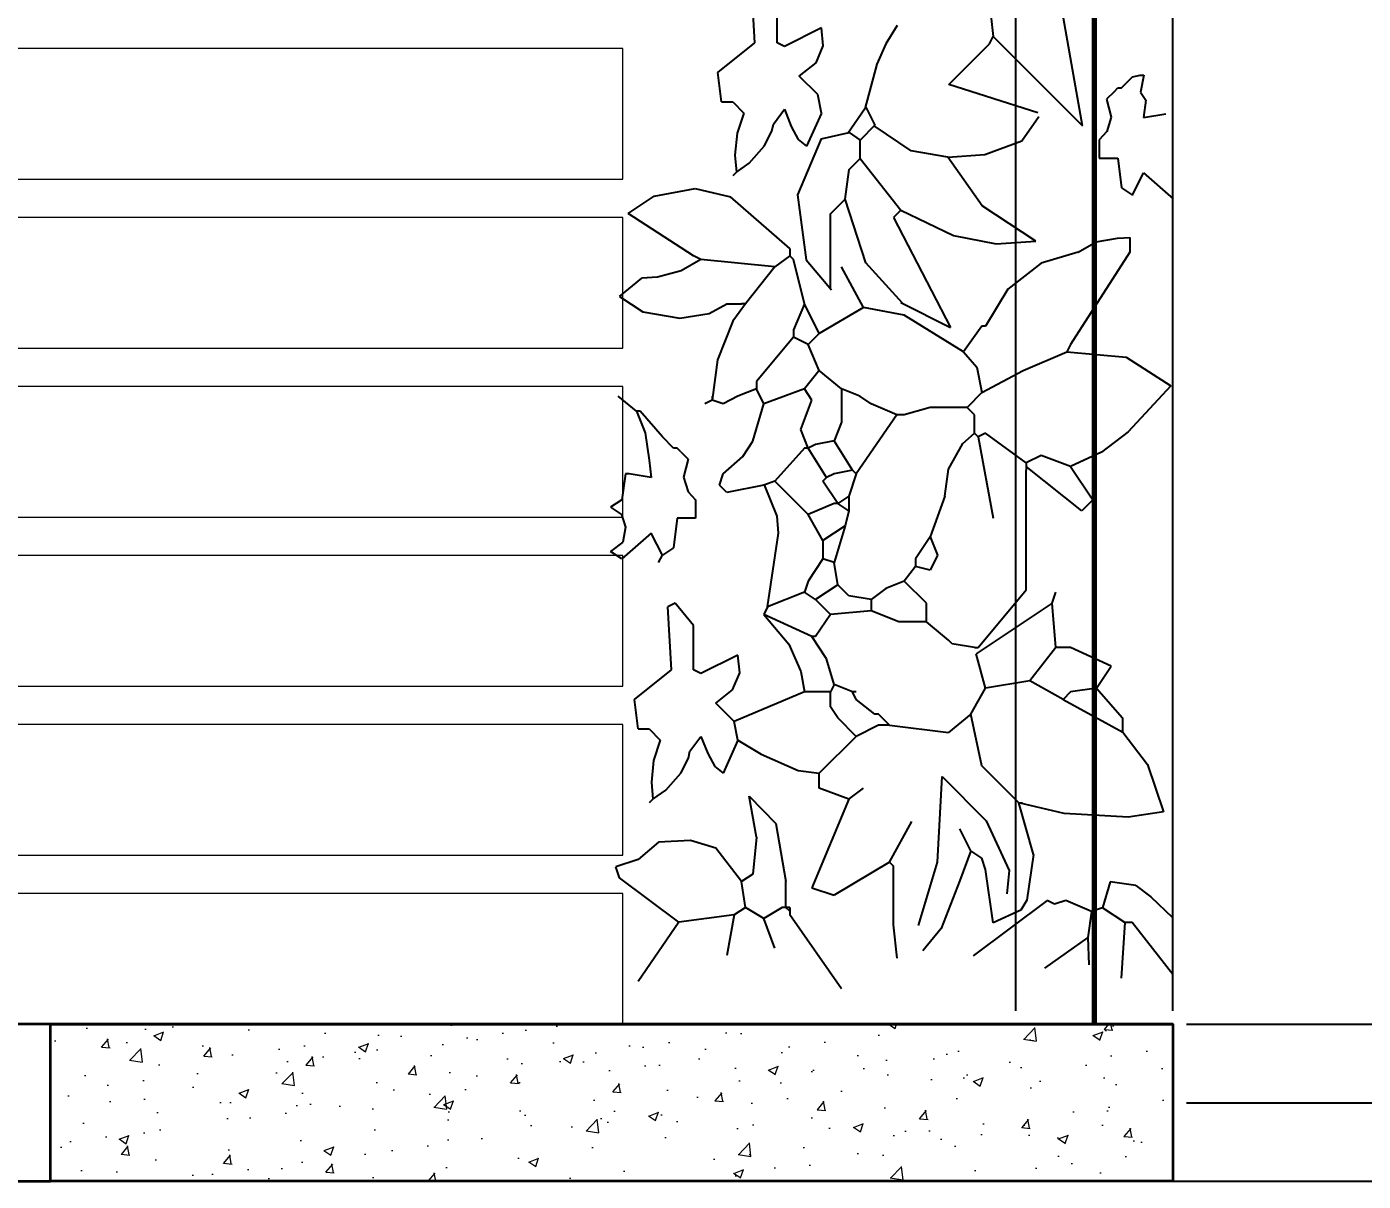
# Model space of a CAD drawing. Header units: inches. Extents: x 2013 to 15569, y -2551 to 2524.
# Drawn here: x 8851.7 to 8970.9, y 644.3 to 747.3 of the extents above; entities that cross this region are included whole.
import ezdxf

# ---------------------------------------------------------------- set-up
doc = ezdxf.new("R2010")
doc.units = ezdxf.units.IN
doc.header["$MEASUREMENT"] = 0
doc.layers.get('0').update_dxf_attribs({"color": 80, "lineweight": 13})
for name, color, linetype, lineweight in [('A-DOOR-FULL', 90, 'Continuous', 25), ('A-FLOR-FTPT', 6, 'Continuous', 70), ('A-FLOR-PATT', 8, 'Continuous', 18), ('A-FURN', 8, 'Continuous', 18), ('A-WALL-FULL', 7, 'Continuous', 35)]:
    doc.layers.add(name, color=color, linetype=linetype, lineweight=lineweight)
doc.layers.add('VERDE_siepe', color=96, linetype='Continuous')
doc.styles.add('ARIAL', font='Arial.ttf')
doc.dimstyles.new('TICK_36', dxfattribs={"dimtxt": 3.6, "dimasz": 3.6, "dimexe": 1.8, "dimexo": 1.2, "dimgap": 1.8, "dimtad": 0, "dimdec": 0, "dimzin": 0, "dimdsep": 46, "dimtxsty": 'ARIAL', "dimblk": 'OBLIQUE', "dimcen": 1.8, "dimdle": 1.8, "dimclrd": 256, "dimclrt": 256, "dimadec": 0, "dimazin": 0, "dimtfac": 1, "dimtdec": 0, "dimtmove": 1, "dimatfit": 3, "dimldrblk": 'OPEN90', "dimfxl": 1, "dimtfill": 1, "dimtolj": 1, "dimtzin": 0, "dimarcsym": 0})

# ---------------------------------------------------------------- blocks, each defined once
blk = doc.blocks.new('_Oblique')
at = {"color": 0, "linetype": 'ByBlock', "lineweight": -2}
blk.add_line((-0.5, -0.5), (0.5, 0.5), dxfattribs=at)
blk = doc.blocks.new('*D99')
at = {"layer": 'A-DOOR-FULL', "color": 0, "lineweight": -2, "transparency": 16777216}
for p, q in [((8653.55, 659.51), (8653.55, 1070.63)), ((8939.91, 659.51), (8939.91, 1070.63))]:
    blk.add_line(p, q, dxfattribs=at)
at = {"layer": 'A-DOOR-FULL', "lineweight": -2, "transparency": 16777216}
for p, q in [((8651.75, 1068.83), (8790.92, 1068.83)), ((8941.71, 1068.83), (8802.53, 1068.83))]:
    blk.add_line(p, q, dxfattribs=at)
at = {"layer": 'Defpoints', "color": 0, "transparency": 16777216}
for p in [(8939.91, 1068.83), (8653.55, 658.31), (8939.91, 658.31)]:
    blk.add_point(p, dxfattribs=at)
at = {"layer": 'A-DOOR-FULL', "lineweight": -2, "transparency": 16777216, "xscale": 3.6, "yscale": 3.6, "zscale": 3.6, "rotation": 180}
blk.add_blockref('_Oblique', (8653.55, 1068.83), dxfattribs=at)
at = {"layer": 'A-DOOR-FULL', "lineweight": -2, "transparency": 16777216, "xscale": 3.6, "yscale": 3.6, "zscale": 3.6}
blk.add_blockref('_Oblique', (8939.91, 1068.83), dxfattribs=at)
at = {"layer": 'A-DOOR-FULL', "transparency": 16777216, "insert": (8796.73, 1068.83), "char_height": 3.6, "attachment_point": 5, "style": 'ARIAL', "bg_fill": 3, "box_fill_scale": 1.25, "bg_fill_color": 256, "bg_fill_true_color": 13158600, "bg_fill_transparency": 0}
blk.add_mtext('\\A1;286', dxfattribs=at)
blk = doc.blocks.new('_Open90')
at = {"color": 0, "linetype": 'ByBlock', "lineweight": -2}
for p, q in [((-0.5, 0.5), (0, 0)), ((0, 0), (-1, 0)), ((0, 0), (-0.5, -0.5))]:
    blk.add_line(p, q, dxfattribs=at)
blk = doc.blocks.new('*D100')
at = {"layer": 'A-DOOR-FULL', "color": 0, "lineweight": -2, "transparency": 16777216}
for p, q in [((8939.91, 659.51), (8939.91, 1070.69)), ((8953.93, 659.51), (8953.93, 1070.69))]:
    blk.add_line(p, q, dxfattribs=at)
at = {"layer": 'A-DOOR-FULL', "lineweight": -2, "transparency": 16777216}
for p, q in [((8938.11, 1068.89), (8942.72, 1068.89)), ((8955.73, 1068.89), (8951.12, 1068.89))]:
    blk.add_line(p, q, dxfattribs=at)
at = {"layer": 'Defpoints', "color": 0, "transparency": 16777216}
for p in [(8953.93, 1068.89), (8939.91, 658.31), (8953.93, 658.31)]:
    blk.add_point(p, dxfattribs=at)
at = {"layer": 'A-DOOR-FULL', "lineweight": -2, "transparency": 16777216, "xscale": 3.6, "yscale": 3.6, "zscale": 3.6, "rotation": 180}
blk.add_blockref('_Oblique', (8939.91, 1068.89), dxfattribs=at)
at = {"layer": 'A-DOOR-FULL', "lineweight": -2, "transparency": 16777216, "xscale": 3.6, "yscale": 3.6, "zscale": 3.6}
blk.add_blockref('_Oblique', (8953.93, 1068.89), dxfattribs=at)
at = {"layer": 'A-DOOR-FULL', "transparency": 16777216, "insert": (8946.92, 1068.89), "char_height": 3.6, "attachment_point": 5, "style": 'ARIAL', "bg_fill": 3, "box_fill_scale": 1.25, "bg_fill_color": 256, "bg_fill_true_color": 13158600, "bg_fill_transparency": 0}
blk.add_mtext('\\A1;14', dxfattribs=at)
blk = doc.blocks.new('*D101')
at = {"layer": 'A-DOOR-FULL', "color": 0, "lineweight": -2, "transparency": 16777216}
for p, q in [((8832.87, 659.51), (8832.87, 1123.85)), ((8939.91, 659.51), (8939.91, 1123.85))]:
    blk.add_line(p, q, dxfattribs=at)
at = {"layer": 'A-DOOR-FULL', "lineweight": -2, "transparency": 16777216}
for p, q in [((8831.07, 1122.05), (8880.78, 1122.05)), ((8941.71, 1122.05), (8892, 1122.05))]:
    blk.add_line(p, q, dxfattribs=at)
at = {"layer": 'Defpoints', "color": 0, "transparency": 16777216}
for p in [(8939.91, 1122.05), (8832.87, 658.31), (8939.91, 658.31)]:
    blk.add_point(p, dxfattribs=at)
at = {"layer": 'A-DOOR-FULL', "lineweight": -2, "transparency": 16777216, "xscale": 3.6, "yscale": 3.6, "zscale": 3.6, "rotation": 180}
blk.add_blockref('_Oblique', (8832.87, 1122.05), dxfattribs=at)
at = {"layer": 'A-DOOR-FULL', "lineweight": -2, "transparency": 16777216, "xscale": 3.6, "yscale": 3.6, "zscale": 3.6}
blk.add_blockref('_Oblique', (8939.91, 1122.05), dxfattribs=at)
at = {"layer": 'A-DOOR-FULL', "transparency": 16777216, "insert": (8886.39, 1122.05), "char_height": 3.6, "attachment_point": 5, "style": 'ARIAL', "bg_fill": 3, "box_fill_scale": 1.25, "bg_fill_color": 256, "bg_fill_true_color": 13158600, "bg_fill_transparency": 0}
blk.add_mtext('\\A1;107', dxfattribs=at)
blk = doc.blocks.new('*D102')
at = {"layer": 'A-DOOR-FULL', "color": 0, "lineweight": -2, "transparency": 16777216}
for p, q in [((8639.53, 659.51), (8639.53, 1159.54)), ((8953.93, 659.51), (8953.93, 1159.54))]:
    blk.add_line(p, q, dxfattribs=at)
at = {"layer": 'A-DOOR-FULL', "lineweight": -2, "transparency": 16777216}
for p, q in [((8637.73, 1157.74), (8790.96, 1157.74)), ((8955.73, 1157.74), (8802.5, 1157.74))]:
    blk.add_line(p, q, dxfattribs=at)
at = {"layer": 'Defpoints', "color": 0, "transparency": 16777216}
for p in [(8953.93, 1157.74), (8639.53, 658.31), (8953.93, 658.31)]:
    blk.add_point(p, dxfattribs=at)
at = {"layer": 'A-DOOR-FULL', "lineweight": -2, "transparency": 16777216, "xscale": 3.6, "yscale": 3.6, "zscale": 3.6, "rotation": 180}
blk.add_blockref('_Oblique', (8639.53, 1157.74), dxfattribs=at)
at = {"layer": 'A-DOOR-FULL', "lineweight": -2, "transparency": 16777216, "xscale": 3.6, "yscale": 3.6, "zscale": 3.6}
blk.add_blockref('_Oblique', (8953.93, 1157.74), dxfattribs=at)
at = {"layer": 'A-DOOR-FULL', "transparency": 16777216, "insert": (8796.73, 1157.74), "char_height": 3.6, "attachment_point": 5, "style": 'ARIAL', "bg_fill": 3, "box_fill_scale": 1.25, "bg_fill_color": 256, "bg_fill_true_color": 13158600, "bg_fill_transparency": 0}
blk.add_mtext('\\A1;314', dxfattribs=at)
blk = doc.blocks.new('*D139')
at = {"layer": 'A-DOOR-FULL', "lineweight": -2, "transparency": 16777216}
for p, q in [((9020.79, 646.09), (9020.79, 499.24)), ((9020.79, 341.54), (9020.79, 488.39))]:
    blk.add_line(p, q, dxfattribs=at)
at = {"layer": 'A-DOOR-FULL', "color": 0, "lineweight": -2, "transparency": 16777216}
for p, q in [((8654.75, 644.29), (9022.59, 644.29)), ((8654.75, 343.34), (9022.59, 343.34))]:
    blk.add_line(p, q, dxfattribs=at)
at = {"layer": 'Defpoints', "color": 0, "transparency": 16777216}
for p in [(8653.55, 644.29), (9020.79, 644.29), (8653.55, 343.34)]:
    blk.add_point(p, dxfattribs=at)
at = {"layer": 'A-DOOR-FULL', "lineweight": -2, "transparency": 16777216, "xscale": 3.6, "yscale": 3.6, "zscale": 3.6}
for p, rotation in [((9020.79, 644.29), 90), ((9020.79, 343.34), 270)]:
    blk.add_blockref('_Oblique', p, dxfattribs=dict(at, rotation=rotation))
at = {"layer": 'A-DOOR-FULL', "transparency": 16777216, "insert": (9020.79, 493.82), "char_height": 3.6, "attachment_point": 5, "rotation": 90, "style": 'ARIAL', "bg_fill": 3, "box_fill_scale": 1.25, "bg_fill_color": 256, "bg_fill_true_color": 13158600, "bg_fill_transparency": 0}
blk.add_mtext('\\A1;301', dxfattribs=at)
blk = doc.blocks.new('*D141')
at = {"layer": 'A-DOOR-FULL', "lineweight": -2, "transparency": 16777216}
for p, q in [((9020.79, 660.11), (9020.79, 655.5)), ((9020.79, 642.49), (9020.79, 647.1))]:
    blk.add_line(p, q, dxfattribs=at)
at = {"layer": 'A-DOOR-FULL', "color": 0, "lineweight": -2, "transparency": 16777216}
for p, q in [((8955.13, 658.31), (9022.59, 658.31)), ((8955.13, 644.29), (9022.59, 644.29))]:
    blk.add_line(p, q, dxfattribs=at)
at = {"layer": 'Defpoints', "color": 0, "transparency": 16777216}
for p in [(8953.93, 658.31), (8953.93, 644.29), (9020.79, 644.29)]:
    blk.add_point(p, dxfattribs=at)
at = {"layer": 'A-DOOR-FULL', "lineweight": -2, "transparency": 16777216, "xscale": 3.6, "yscale": 3.6, "zscale": 3.6}
for p, rotation in [((9020.79, 658.31), 90), ((9020.79, 644.29), 270)]:
    blk.add_blockref('_Oblique', p, dxfattribs=dict(at, rotation=rotation))
at = {"layer": 'A-DOOR-FULL', "transparency": 16777216, "insert": (9020.79, 651.3), "char_height": 3.6, "attachment_point": 5, "rotation": 90, "style": 'ARIAL', "bg_fill": 3, "box_fill_scale": 1.25, "bg_fill_color": 256, "bg_fill_true_color": 13158600, "bg_fill_transparency": 0}
blk.add_mtext('\\A1;14', dxfattribs=at)
blk = doc.blocks.new('*D142')
at = {"layer": 'A-DOOR-FULL', "lineweight": -2, "transparency": 16777216}
for p, q in [((9088.9, 954.6), (9088.9, 807.48)), ((9088.9, 649.5), (9088.9, 796.62))]:
    blk.add_line(p, q, dxfattribs=at)
at = {"layer": 'A-DOOR-FULL', "color": 0, "lineweight": -2, "transparency": 16777216}
for p, q in [((8958.23, 952.8), (9090.7, 952.8)), ((8955.13, 651.3), (9090.7, 651.3))]:
    blk.add_line(p, q, dxfattribs=at)
at = {"layer": 'Defpoints', "color": 0, "transparency": 16777216}
for p in [(8957.03, 952.8), (8953.93, 651.3), (9088.9, 651.3)]:
    blk.add_point(p, dxfattribs=at)
at = {"layer": 'A-DOOR-FULL', "lineweight": -2, "transparency": 16777216, "xscale": 3.6, "yscale": 3.6, "zscale": 3.6}
for p, rotation in [((9088.9, 952.8), 90), ((9088.9, 651.3), 270)]:
    blk.add_blockref('_Oblique', p, dxfattribs=dict(at, rotation=rotation))
at = {"layer": 'A-DOOR-FULL', "transparency": 16777216, "insert": (9088.9, 802.05), "char_height": 3.6, "attachment_point": 5, "rotation": 90, "style": 'ARIAL', "bg_fill": 3, "box_fill_scale": 1.25, "bg_fill_color": 256, "bg_fill_true_color": 13158600, "bg_fill_transparency": 0}
blk.add_mtext('\\A1;301', dxfattribs=at)
blk = doc.blocks.new('*D143')
at = {"layer": 'A-DOOR-FULL', "lineweight": -2, "transparency": 16777216}
for p, q in [((9020.85, 954.61), (9020.85, 811.38)), ((9020.85, 656.51), (9020.85, 799.74))]:
    blk.add_line(p, q, dxfattribs=at)
at = {"layer": 'A-DOOR-FULL', "color": 0, "lineweight": -2, "transparency": 16777216}
for p, q in [((8955.13, 952.81), (9022.65, 952.81)), ((8955.13, 658.31), (9022.65, 658.31))]:
    blk.add_line(p, q, dxfattribs=at)
at = {"layer": 'Defpoints', "color": 0, "transparency": 16777216}
for p in [(8953.93, 952.81), (9020.85, 952.81), (8953.93, 658.31)]:
    blk.add_point(p, dxfattribs=at)
at = {"layer": 'A-DOOR-FULL', "lineweight": -2, "transparency": 16777216, "xscale": 3.6, "yscale": 3.6, "zscale": 3.6}
for p, rotation in [((9020.85, 952.81), 90), ((9020.85, 658.31), 270)]:
    blk.add_blockref('_Oblique', p, dxfattribs=dict(at, rotation=rotation))
at = {"layer": 'A-DOOR-FULL', "transparency": 16777216, "insert": (9020.85, 805.56), "char_height": 3.6, "attachment_point": 5, "rotation": 90, "style": 'ARIAL', "bg_fill": 3, "box_fill_scale": 1.25, "bg_fill_color": 256, "bg_fill_true_color": 13158600, "bg_fill_transparency": 0}
blk.add_mtext('\\A1;295', dxfattribs=at)
blk = doc.blocks.new('*D144')
at = {"layer": 'A-DOOR-FULL', "lineweight": -2, "transparency": 16777216}
for p, q in [((9088.9, 653.1), (9088.9, 357.7)), ((9088.9, 50.74), (9088.9, 346.14))]:
    blk.add_line(p, q, dxfattribs=at)
at = {"layer": 'A-DOOR-FULL', "color": 0, "lineweight": -2, "transparency": 16777216}
for p, q in [((8955.13, 651.3), (9090.7, 651.3)), ((8955.13, 52.54), (9090.7, 52.54))]:
    blk.add_line(p, q, dxfattribs=at)
at = {"layer": 'Defpoints', "color": 0, "transparency": 16777216}
for p in [(8953.93, 651.3), (8953.93, 52.54), (9088.9, 52.54)]:
    blk.add_point(p, dxfattribs=at)
at = {"layer": 'A-DOOR-FULL', "lineweight": -2, "transparency": 16777216, "xscale": 3.6, "yscale": 3.6, "zscale": 3.6}
for p, rotation in [((9088.9, 651.3), 90), ((9088.9, 52.54), 270)]:
    blk.add_blockref('_Oblique', p, dxfattribs=dict(at, rotation=rotation))
at = {"layer": 'A-DOOR-FULL', "transparency": 16777216, "insert": (9088.9, 351.92), "char_height": 3.6, "attachment_point": 5, "rotation": 90, "style": 'ARIAL', "bg_fill": 3, "box_fill_scale": 1.25, "bg_fill_color": 256, "bg_fill_true_color": 13158600, "bg_fill_transparency": 0}
blk.add_mtext('\\A1;599', dxfattribs=at)

msp = doc.modelspace()

# ---------------------------------------------------------------- hatches: boundary and pattern name
at = {"layer": 'A-FLOR-PATT'}
h = msp.add_hatch(dxfattribs=at)
h.set_pattern_fill('AR-CONC', color=256, scale=0.050063, style=0)
h.set_pattern_definition([(50, (12204.4995, 9369.428), (9.120779, -0.7979644), [0.953707, -10.4907795]), (355, (12204.499, 9369.428), (-1.764375, 9.56494), [0.762966, -8.392624]), (100.451, (12205.2595, 9369.362), (7.356437, 8.766932), [0.810526, -8.915786]), (46.1842, (12204.5, 9371.971), (13.571131, -2.10478), [1.43056, -15.73617]), (96.6356, (12205.63, 9371.796), (11.885256, 12.386957), [1.21579, -13.373679]), (351.184, (12204.5, 9371.971), (11.885275, 12.386936), [1.144449, -12.588935]), (21, (12205.771, 9371.336), (7.590352, -5.1197566), [0.953707, -10.4907795]), (326, (12205.771, 9371.336), (3.094018, 9.221071), [0.762966, -8.392624]), (71.4514, (12206.404, 9370.909), (10.684349, 4.1013344), [0.810526, -8.915786]), (37.5, (12204.4995, 9369.4283), (0.1546259, 4.2331103), [0, -8.2908948, 0, -8.5197845, 0, -8.4244138]), (7.5, (12204.4995, 9369.4283), (3.3452176, 5.0153773), [0, -4.8575488, 0, -8.1001534, 0, -3.2108143]), (327.5, (12201.6638, 9369.4283), (6.7881223, -0.2868002), [0, -3.179024, 0, -9.918555, 0, -13.1611597]), (317.5, (12200.392, 9369.428), (7.4158462, 1.272936), [0, -4.1327313, 0, -6.586938, 0, -9.346331])])
h.paths.add_polyline_path([(8853.8, 658.311), (8853.8, 644.293), (8953.927, 644.293), (8953.927, 658.311)])

# ---------------------------------------------------------------- linework, layer by layer
at = {"layer": 'A-FLOR-FTPT'}
msp.add_line((8946.918, 953.685), (8946.918, 658.311), dxfattribs=at)
at = {"layer": 'A-FURN'}
for p, q in [((8904.865, 745.35), (8639.96, 745.35)), ((8904.865, 733.7), (8904.865, 745.35)), ((8639.96, 733.7), (8904.865, 733.7)), ((8904.865, 730.273), (8639.96, 730.273)), ((8904.865, 718.622), (8904.865, 730.273)), ((8639.96, 718.622), (8904.865, 718.622)), ((8904.865, 715.195), (8639.96, 715.195)), ((8904.865, 703.545), (8904.865, 715.195)), ((8639.96, 703.545), (8904.865, 703.545)), ((8904.865, 700.117), (8639.96, 700.117)), ((8904.865, 688.467), (8904.865, 700.117)), ((8639.96, 688.467), (8904.865, 688.467)), ((8904.865, 685.039), (8639.96, 685.039)), ((8904.865, 673.389), (8904.865, 685.039)), ((8639.96, 673.389), (8904.865, 673.389)), ((8904.865, 669.962), (8639.96, 669.962)), ((8904.865, 658.311), (8904.865, 669.962)), ((8904.865, 658.311), (8639.96, 658.311)), ((8904.865, 658.311), (8939.909, 658.311))]:
    msp.add_line(p, q, dxfattribs=at)
at = {"layer": 'A-WALL-FULL'}
for p, q in [((8953.927, 658.311), (8639.529, 658.311)), ((8832.875, 644.293), (8853.8, 644.293))]:
    msp.add_line(p, q, dxfattribs=at)
msp.add_lwpolyline([(8853.8, 658.311), (8953.927, 658.311), (8953.927, 644.293), (8853.8, 644.293)], close=True, dxfattribs=at)
at = {"layer": 'VERDE_siepe'}
for p, q in [((8916.64, 745.864), (8916.311, 751.468)), ((8918.619, 745.864), (8918.619, 749.82)), ((8937.567, 749.386), (8937.897, 746.418)), ((8945.857, 738.458), (8944.161, 748.066)), ((8922.575, 747.182), (8919.279, 745.533)), ((8922.734, 745.602), (8922.575, 747.182)), ((8929.323, 747.407), (8928.334, 745.758)), ((8937.567, 745.758), (8937.897, 746.418)), ((8937.897, 746.418), (8945.857, 738.458)), ((8913.343, 743.226), (8916.64, 745.864)), ((8919.279, 745.533), (8918.619, 745.864)), ((8922.099, 744.088), (8922.734, 745.602)), ((8928.334, 745.758), (8927.526, 743.96)), ((8933.94, 742.131), (8937.567, 745.758)), ((8920.597, 742.896), (8922.099, 744.088)), ((8927.526, 743.96), (8926.448, 739.963)), ((8913.673, 740.587), (8913.343, 743.226)), ((8922.246, 741.247), (8920.597, 742.896)), ((8949.335, 741.83), (8950.324, 742.819)), ((8950.324, 742.819), (8951.003, 742.96)), ((8951.003, 742.96), (8951.334, 742.96)), ((8951.334, 742.96), (8951.045, 741.47)), ((8941.89, 739.602), (8933.94, 742.131)), ((8948.676, 741.5), (8949.006, 741.83)), ((8949.006, 741.83), (8949.335, 741.83)), ((8913.673, 740.587), (8914.662, 740.587)), ((8914.662, 740.587), (8915.651, 739.598)), ((8922.575, 739.598), (8922.246, 741.247)), ((8948.676, 741.5), (8948.017, 740.841)), ((8948.017, 740.841), (8948.435, 739.234)), ((8951.045, 741.47), (8951.503, 740.754)), ((8951.503, 740.754), (8951.314, 739.192)), ((8915.651, 739.598), (8915.056, 737.789)), ((8918.289, 738.609), (8919.279, 739.929)), ((8919.279, 739.929), (8919.878, 738.395)), ((8922.575, 739.598), (8921.257, 736.631)), ((8926.448, 739.963), (8924.925, 737.782)), ((8926.507, 740.181), (8927.345, 738.505)), ((8940.445, 737.117), (8941.963, 739.291)), ((8948.435, 739.234), (8948.022, 737.938)), ((8951.314, 739.192), (8953.292, 739.521)), ((8917.467, 736.638), (8918.165, 737.971)), ((8918.165, 737.971), (8918.289, 738.609)), ((8919.878, 738.395), (8920.513, 737.244)), ((8927.345, 738.505), (8926.027, 737.185)), ((8930.572, 736.208), (8927.273, 738.449)), ((8915.056, 737.789), (8914.866, 735.851)), ((8922.547, 737.291), (8920.449, 732.284)), ((8920.513, 737.244), (8921.257, 736.631)), ((8922.547, 737.291), (8925.037, 737.845)), ((8925.037, 737.845), (8926.027, 737.185)), ((8926.027, 735.537), (8926.027, 737.185)), ((8937.154, 735.908), (8940.445, 737.117)), ((8948.022, 737.938), (8947.357, 737.214)), ((8947.357, 737.214), (8947.357, 735.565)), ((8914.866, 735.851), (8914.991, 734.323)), ((8916.135, 735.124), (8917.467, 736.638)), ((8933.864, 735.667), (8930.572, 736.208)), ((8933.864, 735.667), (8937.154, 735.908)), ((8936.901, 731.318), (8933.864, 735.667)), ((8914.991, 734.323), (8916.135, 735.124)), ((8924.708, 731.91), (8925.037, 734.548)), ((8925.037, 734.548), (8926.027, 735.537)), ((8926.027, 735.537), (8929.654, 730.921)), ((8947.357, 735.565), (8949.006, 735.565)), ((8949.006, 735.565), (8949.335, 732.927)), ((8914.991, 734.323), (8914.662, 733.993)), ((8950.324, 732.268), (8951.314, 734.246)), ((8951.314, 734.246), (8953.952, 731.938)), ((8905.353, 730.618), (8907.656, 732.175)), ((8907.656, 732.175), (8911.315, 732.851)), ((8911.315, 732.851), (8914.471, 732.126)), ((8919.747, 727.511), (8914.471, 732.126)), ((8920.449, 732.284), (8921.208, 726.486)), ((8949.335, 732.927), (8950.324, 732.268)), ((8923.388, 730.591), (8924.708, 731.91)), ((8926.524, 726.244), (8924.708, 731.91)), ((8929.654, 730.921), (8928.994, 730.261)), ((8929.654, 730.921), (8934.37, 728.66)), ((8941.71, 728.177), (8936.901, 731.318)), ((8911.174, 726.851), (8905.353, 730.618)), ((8923.388, 723.933), (8923.388, 730.591)), ((8928.994, 730.261), (8934.092, 720.457)), ((8934.37, 728.66), (8938.167, 727.935)), ((8948.98, 728.422), (8950.081, 728.499)), ((8950.081, 728.499), (8950.081, 727.18)), ((8919.747, 727.511), (8919.747, 726.851)), ((8938.167, 727.935), (8941.71, 728.177)), ((8945.466, 727.181), (8947.077, 728.119)), ((8947.077, 728.119), (8948.98, 728.422)), ((8911.834, 726.522), (8910.076, 725.528)), ((8911.834, 726.522), (8911.174, 726.851)), ((8918.428, 725.862), (8911.834, 726.522)), ((8919.747, 726.851), (8918.428, 725.862)), ((8920.076, 726.522), (8919.747, 726.851)), ((8921.066, 722.565), (8920.076, 726.522)), ((8921.208, 726.486), (8923.486, 723.828)), ((8929.814, 722.62), (8926.524, 726.244)), ((8942.168, 726.191), (8939.2, 723.884)), ((8945.466, 727.181), (8942.168, 726.191)), ((8950.081, 727.18), (8944.806, 718.938)), ((8904.579, 723.224), (8906.557, 724.873)), ((8907.951, 724.965), (8906.557, 724.873)), ((8910.076, 725.528), (8907.951, 724.965)), ((8918.428, 725.862), (8915.79, 722.565)), ((8926.341, 722.235), (8924.363, 725.862)), ((8939.2, 723.884), (8937.222, 720.587)), ((8904.579, 723.224), (8906.653, 721.867)), ((8912.554, 721.698), (8914.141, 722.565)), ((8914.141, 722.565), (8915.46, 722.565)), ((8915.79, 722.565), (8914.678, 721.022)), ((8915.79, 722.565), (8915.46, 722.565)), ((8921.066, 722.565), (8920.076, 720.256)), ((8922.384, 719.927), (8921.066, 722.565)), ((8929.654, 722.678), (8934.092, 720.457)), ((8906.653, 721.867), (8909.958, 721.304)), ((8909.958, 721.304), (8912.554, 721.698)), ((8926.341, 722.235), (8922.384, 719.927)), ((8929.968, 721.576), (8926.341, 722.235)), ((8935.244, 718.278), (8929.968, 721.576)), ((8914.678, 721.022), (8913.321, 717.586)), ((8920.076, 720.256), (8920.076, 719.597)), ((8936.893, 720.587), (8935.244, 718.278)), ((8937.222, 720.587), (8936.893, 720.587)), ((8920.076, 719.597), (8916.78, 715.641)), ((8921.395, 718.938), (8920.076, 719.597)), ((8922.384, 719.927), (8921.395, 718.938)), ((8922.384, 716.63), (8921.395, 718.938)), ((8944.806, 718.938), (8944.477, 718.278)), ((8935.244, 718.278), (8936.449, 716.914)), ((8940.573, 716.612), (8944.477, 718.278)), ((8944.477, 718.278), (8949.773, 717.823)), ((8949.773, 717.823), (8953.739, 715.249)), ((8913.321, 717.586), (8912.823, 713.992)), ((8922.384, 716.63), (8921.066, 714.981)), ((8924.363, 714.981), (8922.384, 716.63)), ((8936.449, 716.914), (8936.893, 714.652)), ((8936.893, 714.652), (8940.573, 716.612)), ((8916.78, 715.641), (8916.78, 714.981)), ((8906.081, 713.003), (8904.433, 714.321)), ((8912.823, 714.321), (8912.823, 713.992)), ((8915.131, 714.321), (8913.812, 713.662)), ((8916.78, 714.981), (8915.131, 714.321)), ((8917.438, 713.662), (8916.78, 714.981)), ((8921.066, 714.981), (8917.438, 713.662)), ((8921.725, 713.992), (8921.066, 714.981)), ((8924.363, 714.981), (8924.363, 712.013)), ((8926.012, 714.321), (8924.363, 714.981)), ((8927.001, 713.662), (8926.012, 714.321)), ((8936.893, 714.652), (8935.574, 713.332)), ((8953.739, 715.249), (8949.932, 711.161)), ((8906.411, 713.003), (8906.081, 713.003)), ((8906.081, 713.003), (8906.857, 711.052)), ((8908.389, 710.695), (8906.411, 713.003)), ((8912.823, 713.992), (8912.163, 713.662)), ((8913.812, 713.662), (8912.823, 713.992)), ((8916.449, 710.32), (8917.438, 713.662)), ((8920.736, 711.354), (8921.725, 713.992)), ((8929.309, 712.673), (8927.001, 713.662)), ((8932.276, 713.332), (8929.968, 712.673)), ((8935.574, 713.332), (8932.276, 713.332)), ((8936.233, 712.673), (8935.574, 713.332)), ((8924.363, 712.013), (8923.704, 710.364)), ((8929.309, 712.673), (8925.682, 707.397)), ((8929.968, 712.673), (8929.309, 712.673)), ((8936.233, 711.024), (8936.233, 712.673)), ((8906.857, 711.052), (8907.211, 708.63)), ((8909.379, 709.706), (8908.389, 710.695)), ((8921.395, 709.706), (8920.736, 711.354)), ((8935.18, 710.101), (8936.233, 711.024)), ((8936.563, 710.695), (8936.233, 711.024)), ((8937.222, 711.024), (8936.563, 710.695)), ((8936.563, 710.695), (8937.882, 703.44)), ((8940.849, 708.386), (8937.222, 711.024)), ((8949.932, 711.161), (8947.553, 709.344)), ((8909.708, 709.706), (8909.379, 709.706)), ((8910.037, 709.375), (8909.708, 709.706)), ((8910.037, 709.375), (8910.697, 708.716)), ((8915.563, 708.968), (8916.449, 710.32)), ((8921.066, 709.706), (8918.428, 706.738)), ((8921.395, 709.706), (8921.066, 709.706)), ((8922.055, 710.035), (8921.395, 709.706)), ((8923.044, 707.067), (8921.395, 709.706)), ((8923.704, 710.364), (8922.055, 710.035)), ((8925.352, 707.727), (8923.704, 710.364)), ((8933.911, 707.83), (8935.18, 710.101)), ((8907.211, 708.63), (8907.4, 707.067)), ((8910.697, 708.716), (8910.279, 707.109)), ((8913.812, 707.397), (8915.563, 708.968)), ((8942.168, 709.046), (8940.849, 708.386)), ((8940.849, 708.386), (8940.849, 708.057)), ((8944.806, 708.057), (8942.168, 709.046)), ((8947.553, 709.344), (8944.806, 708.057)), ((8905.092, 707.397), (8904.762, 705.089)), ((8905.422, 707.397), (8905.092, 707.397)), ((8907.4, 707.067), (8905.422, 707.397)), ((8910.279, 707.109), (8910.692, 705.814)), ((8913.482, 706.408), (8913.812, 707.397)), ((8922.715, 706.738), (8923.044, 707.067)), ((8923.704, 707.397), (8923.044, 707.067)), ((8925.352, 707.727), (8923.704, 707.397)), ((8925.682, 707.397), (8925.022, 705.418)), ((8925.682, 707.397), (8925.352, 707.727)), ((8933.596, 705.418), (8933.911, 707.83)), ((8940.849, 708.057), (8940.849, 707.727)), ((8945.795, 704.1), (8940.849, 708.057)), ((8940.849, 697.044), (8940.849, 707.727)), ((8944.806, 708.057), (8946.784, 705.089)), ((8910.692, 705.814), (8911.357, 705.089)), ((8914.141, 705.749), (8913.482, 706.408)), ((8917.438, 706.408), (8914.141, 705.749)), ((8918.428, 706.738), (8917.438, 706.408)), ((8918.632, 703.617), (8917.511, 706.433)), ((8921.395, 703.771), (8918.428, 706.738)), ((8924.033, 704.76), (8922.715, 706.738)), ((8904.762, 705.089), (8903.773, 704.429)), ((8911.357, 705.089), (8911.357, 703.44)), ((8923.704, 704.76), (8921.395, 703.771)), ((8924.033, 704.76), (8923.704, 704.76)), ((8925.022, 705.418), (8924.033, 704.76)), ((8925.022, 704.1), (8924.033, 704.76)), ((8925.022, 705.418), (8925.022, 704.1)), ((8933.596, 705.418), (8932.276, 701.792)), ((8946.784, 705.089), (8945.795, 704.1)), ((8903.773, 704.429), (8904.732, 703.786)), ((8904.732, 703.786), (8905.086, 702.659)), ((8909.708, 703.44), (8909.379, 700.803)), ((8911.357, 703.44), (8909.708, 703.44)), ((8918.758, 702.122), (8918.632, 703.617)), ((8922.715, 701.462), (8921.395, 703.771)), ((8925.022, 704.1), (8924.693, 702.781)), ((8905.086, 702.659), (8904.85, 701.307)), ((8924.693, 702.781), (8922.715, 701.462)), ((8924.693, 702.781), (8923.704, 699.483)), ((8904.85, 701.307), (8903.773, 700.473)), ((8907.4, 702.122), (8904.762, 699.814)), ((8908.389, 700.143), (8907.4, 702.122)), ((8917.769, 695.527), (8918.758, 702.122)), ((8922.715, 701.462), (8922.715, 699.814)), ((8932.276, 701.792), (8930.958, 699.814)), ((8932.276, 701.792), (8932.936, 700.143)), ((8904.762, 699.814), (8903.773, 700.473)), ((8908.059, 699.483), (8908.389, 700.143)), ((8909.379, 700.803), (8908.389, 700.143)), ((8932.936, 700.143), (8932.276, 698.825)), ((8922.715, 699.814), (8921.395, 697.835)), ((8923.704, 699.483), (8922.715, 699.814)), ((8924.033, 697.505), (8923.704, 699.483)), ((8930.958, 699.154), (8929.968, 697.835)), ((8930.958, 699.814), (8930.958, 699.154)), ((8932.276, 698.825), (8930.958, 699.154)), ((8921.395, 697.835), (8921.066, 696.846)), ((8924.033, 697.505), (8922.055, 696.186)), ((8925.022, 696.516), (8924.033, 697.505)), ((8929.968, 697.835), (8928.319, 697.176)), ((8931.947, 695.857), (8929.968, 697.835)), ((8921.066, 696.846), (8917.769, 695.527)), ((8922.055, 696.186), (8921.066, 696.846)), ((8927.001, 696.186), (8925.022, 696.516)), ((8928.319, 697.176), (8927.001, 696.186)), ((8936.563, 691.9), (8940.849, 697.044)), ((8943.157, 695.857), (8943.487, 696.846)), ((8909.525, 695.857), (8908.866, 695.527)), ((8909.195, 689.922), (8908.866, 695.527)), ((8911.174, 693.879), (8909.525, 695.857)), ((8917.769, 695.527), (8917.438, 694.868)), ((8923.373, 694.868), (8922.055, 696.186)), ((8927.001, 695.197), (8923.373, 694.868)), ((8927.001, 696.186), (8927.001, 695.197)), ((8929.47, 694.203), (8927.001, 695.197)), ((8931.947, 694.208), (8931.947, 695.857)), ((8943.157, 695.857), (8936.386, 691.34)), ((8943.487, 691.9), (8943.157, 695.857)), ((8911.174, 689.922), (8911.174, 693.879)), ((8921.725, 692.889), (8917.438, 694.868)), ((8917.438, 694.868), (8919.667, 692.204)), ((8923.373, 694.868), (8922.055, 692.889)), ((8931.947, 694.208), (8929.47, 694.203)), ((8933.925, 692.559), (8931.947, 694.208)), ((8923.044, 690.911), (8921.725, 692.889)), ((8922.055, 692.889), (8921.725, 692.889)), ((8919.667, 692.204), (8920.745, 689.781)), ((8934.254, 692.23), (8933.925, 692.559)), ((8936.233, 691.9), (8934.254, 692.23)), ((8936.233, 691.9), (8936.563, 691.9)), ((8943.487, 691.9), (8941.179, 688.933)), ((8944.806, 691.9), (8943.487, 691.9)), ((8948.433, 690.251), (8944.806, 691.9)), ((8915.131, 691.241), (8911.834, 689.592)), ((8915.289, 689.66), (8915.131, 691.241)), ((8923.704, 688.602), (8923.044, 690.911)), ((8937.222, 688.273), (8936.386, 691.34)), ((8905.899, 687.284), (8909.195, 689.922)), ((8911.834, 689.592), (8911.174, 689.922)), ((8914.654, 688.146), (8915.289, 689.66)), ((8920.745, 689.781), (8921.066, 687.944)), ((8947.114, 688.273), (8948.433, 690.251)), ((8913.152, 686.954), (8914.654, 688.146)), ((8921.066, 687.944), (8914.801, 685.305)), ((8923.373, 687.944), (8921.066, 687.944)), ((8923.704, 688.602), (8923.373, 687.944)), ((8923.373, 686.624), (8923.373, 687.944)), ((8925.352, 687.944), (8923.704, 688.602)), ((8925.682, 687.944), (8925.352, 687.944)), ((8925.682, 687.284), (8925.352, 687.944)), ((8935.903, 685.965), (8937.222, 688.273)), ((8941.179, 688.933), (8937.222, 688.273)), ((8944.146, 687.284), (8941.179, 688.933)), ((8944.806, 687.944), (8944.146, 687.284)), ((8947.114, 688.273), (8944.806, 687.944)), ((8947.114, 688.273), (8949.423, 685.635)), ((8906.228, 684.646), (8905.899, 687.284)), ((8914.801, 685.305), (8913.152, 686.954)), ((8927.33, 685.965), (8925.682, 687.284)), ((8944.146, 687.284), (8949.456, 684.361)), ((8924.033, 685.635), (8923.373, 686.624)), ((8925.682, 683.987), (8924.033, 685.635)), ((8927.661, 685.965), (8927.33, 685.965)), ((8928.65, 684.976), (8927.661, 685.965)), ((8935.903, 685.965), (8933.925, 684.316)), ((8936.893, 681.349), (8935.903, 685.965)), ((8949.423, 685.635), (8949.423, 684.316)), ((8906.228, 684.646), (8907.217, 684.646)), ((8907.217, 684.646), (8908.206, 683.656)), ((8915.131, 683.656), (8914.801, 685.305)), ((8927.661, 684.976), (8925.682, 683.987)), ((8928.65, 684.976), (8927.661, 684.976)), ((8928.65, 684.976), (8933.925, 684.316)), ((8949.456, 684.361), (8951.677, 681.484)), ((8908.206, 683.656), (8907.611, 681.847)), ((8910.844, 682.667), (8911.834, 683.987)), ((8911.834, 683.987), (8912.433, 682.453)), ((8915.131, 683.656), (8913.812, 680.689)), ((8915.131, 683.656), (8917.192, 682.392)), ((8925.682, 683.987), (8922.384, 680.689)), ((8910.022, 680.696), (8910.72, 682.029)), ((8910.72, 682.029), (8910.844, 682.667)), ((8912.433, 682.453), (8913.068, 681.302)), ((8917.192, 682.392), (8920.491, 680.939)), ((8907.611, 681.847), (8907.421, 679.909)), ((8913.068, 681.302), (8913.812, 680.689)), ((8920.491, 680.939), (8922.384, 680.689)), ((8940.19, 678.052), (8936.893, 681.349)), ((8951.677, 681.484), (8953.104, 677.244)), ((8907.421, 679.909), (8907.547, 678.381)), ((8908.69, 679.182), (8910.022, 680.696)), ((8922.384, 679.37), (8922.384, 680.689)), ((8932.926, 672.75), (8933.348, 680.396)), ((8933.348, 680.396), (8937.283, 676.439)), ((8907.547, 678.381), (8907.217, 678.052)), ((8907.547, 678.381), (8908.69, 679.182)), ((8916.78, 674.988), (8916.145, 678.639)), ((8916.145, 678.639), (8918.525, 676.217)), ((8925.022, 678.381), (8921.725, 670.468)), ((8925.022, 678.381), (8922.384, 679.37)), ((8925.022, 678.381), (8926.341, 679.37)), ((8940.19, 678.052), (8940.52, 678.052)), ((8941.509, 673.435), (8940.19, 678.052)), ((8944.221, 677.093), (8940.19, 678.052)), ((8953.104, 677.244), (8949.932, 676.79)), ((8918.525, 676.217), (8919.417, 671.032)), ((8928.65, 672.775), (8930.628, 676.403)), ((8937.283, 676.439), (8939.321, 672.012)), ((8949.932, 676.79), (8944.221, 677.093)), ((8916.78, 674.988), (8916.449, 671.691)), ((8935.903, 673.765), (8934.914, 675.743)), ((8908.055, 674.551), (8906.228, 673.01)), ((8910.911, 674.703), (8908.055, 674.551)), ((8913.152, 673.999), (8910.911, 674.703)), ((8915.46, 671.032), (8913.152, 673.999)), ((8935.903, 673.765), (8934.914, 671.127)), ((8936.893, 673.106), (8935.903, 673.765)), ((8906.228, 673.01), (8904.25, 672.351)), ((8928.65, 672.775), (8923.704, 669.808)), ((8928.65, 672.775), (8928.979, 672.446)), ((8928.979, 672.446), (8928.979, 667.171)), ((8931.24, 667.115), (8932.926, 672.75)), ((8937.222, 672.117), (8936.893, 673.106)), ((8941.509, 673.435), (8940.89, 669.371)), ((8904.579, 671.362), (8904.25, 672.351)), ((8909.855, 667.405), (8904.579, 671.362)), ((8916.449, 671.691), (8915.46, 671.032)), ((8937.882, 667.353), (8937.222, 672.117)), ((8939.321, 672.012), (8939.11, 669.932)), ((8915.79, 668.724), (8915.46, 671.032)), ((8919.417, 668.724), (8919.417, 671.032)), ((8921.725, 670.468), (8923.704, 669.808)), ((8934.914, 671.127), (8933.265, 666.84)), ((8948.322, 670.997), (8947.662, 668.689)), ((8950.63, 670.668), (8948.322, 670.997)), ((8950.63, 670.668), (8951.948, 669.679)), ((8942.716, 669.348), (8936.122, 664.402)), ((8940.89, 669.371), (8940.362, 668.488)), ((8943.376, 669.019), (8942.716, 669.348)), ((8944.365, 669.348), (8943.376, 669.019)), ((8946.673, 668.359), (8944.365, 669.348)), ((8951.948, 669.679), (8953.892, 667.836)), ((8914.801, 668.064), (8909.855, 667.405)), ((8914.801, 668.064), (8914.141, 664.438)), ((8915.79, 668.724), (8914.801, 668.064)), ((8917.438, 667.735), (8915.79, 668.724)), ((8919.087, 668.724), (8917.438, 667.735)), ((8918.428, 665.096), (8917.438, 667.735)), ((8919.417, 668.724), (8919.087, 668.724)), ((8919.747, 668.724), (8919.417, 668.724)), ((8919.747, 668.394), (8919.417, 668.724)), ((8919.747, 668.724), (8919.747, 668.394)), ((8919.747, 668.394), (8919.747, 668.064)), ((8924.363, 661.47), (8919.747, 668.064)), ((8940.362, 668.488), (8937.882, 667.353)), ((8946.673, 668.359), (8946.344, 666.051)), ((8947.662, 668.689), (8946.673, 668.359)), ((8949.641, 667.37), (8947.662, 668.689)), ((8909.855, 667.405), (8906.228, 662.129)), ((8928.979, 667.171), (8929.309, 664.203)), ((8933.265, 666.84), (8931.617, 664.862)), ((8949.641, 667.37), (8949.311, 662.424)), ((8950.301, 667.37), (8949.641, 667.37)), ((8953.927, 662.754), (8950.301, 667.37)), ((8946.344, 666.051), (8942.471, 663.294)), ((8946.344, 666.051), (8946.437, 663.596))]:
    msp.add_line(p, q, dxfattribs=at)
for centre, start, end in [((8922.547, 737.291), 102.80429, 157.53328), ((8940.849, 697.044), 319.84401, 359.64699)]:
    msp.add_arc(centre, 0.0000412, start, end, dxfattribs=at)

# ---------------------------------------------------------------- next in the draw order: dimensions: what is measured, and where the dimension line sits
at = {"layer": 'A-DOOR-FULL'}
dim = msp.add_linear_dim(base=(8939.909, 1068.829), p1=(8653.547, 658.311), p2=(8939.909, 658.311), dimstyle='TICK_36', dxfattribs=at)
dim.commit()
dim.dimension.update_dxf_attribs({"geometry": '*D99', "text_midpoint": (8796.728, 1068.829)})
dim = msp.add_linear_dim(base=(9020.791, 644.293), p1=(8653.547, 343.338), p2=(8653.547, 644.293), angle=90, dimstyle='TICK_36', dxfattribs=at)
dim.commit()
dim.dimension.update_dxf_attribs({"geometry": '*D139', "text_midpoint": (9020.791, 493.816)})

# ---------------------------------------------------------------- next in the draw order: dimensions: what is measured, and where the dimension line sits
dim = msp.add_linear_dim(base=(8953.927, 1068.889), p1=(8939.909, 658.311), p2=(8953.927, 658.311), dimstyle='TICK_36', dxfattribs=at)
dim.commit()
dim.dimension.update_dxf_attribs({"geometry": '*D100', "text_midpoint": (8946.918, 1068.889)})

# ---------------------------------------------------------------- next in the draw order: dimensions: what is measured, and where the dimension line sits
dim = msp.add_linear_dim(base=(8939.909, 1122.05), p1=(8832.875, 658.311), p2=(8939.909, 658.311), dimstyle='TICK_36', dxfattribs=at)
dim.commit()
dim.dimension.update_dxf_attribs({"geometry": '*D101', "text_midpoint": (8886.392, 1122.05)})

# ---------------------------------------------------------------- next in the draw order: dimensions: what is measured, and where the dimension line sits
dim = msp.add_linear_dim(base=(8953.927, 1157.736), p1=(8639.529, 658.311), p2=(8953.927, 658.311), dimstyle='TICK_36', dxfattribs=at)
dim.commit()
dim.dimension.update_dxf_attribs({"geometry": '*D102', "text_midpoint": (8796.728, 1157.736)})

# ---------------------------------------------------------------- next in the draw order: dimensions: what is measured, and where the dimension line sits
dim = msp.add_linear_dim(base=(9020.791, 644.293), p1=(8953.927, 658.311), p2=(8953.927, 644.293), angle=90, dimstyle='TICK_36', dxfattribs=at)
dim.commit()
dim.dimension.update_dxf_attribs({"geometry": '*D141', "text_midpoint": (9020.791, 651.302)})

# ---------------------------------------------------------------- next in the draw order: dimensions: what is measured, and where the dimension line sits
dim = msp.add_linear_dim(base=(9088.904, 651.302), p1=(8957.03, 952.797), p2=(8953.927, 651.302), angle=90, dimstyle='TICK_36', dxfattribs=at)
dim.commit()
dim.dimension.update_dxf_attribs({"geometry": '*D142', "text_midpoint": (9088.904, 802.05)})

# ---------------------------------------------------------------- next in the draw order: dimensions: what is measured, and where the dimension line sits
for base, p1, p2, picture, middle in [((9020.851, 952.814), (8953.927, 658.311), (8953.927, 952.814), '*D143', (9020.851, 805.563)), ((9088.904, 52.544), (8953.927, 651.302), (8953.927, 52.544), '*D144', (9088.904, 351.923))]:
    dim = msp.add_linear_dim(base=base, p1=p1, p2=p2, angle=90, dimstyle='TICK_36', dxfattribs=at)
    dim.commit()
    dim.dimension.update_dxf_attribs({"geometry": picture, "text_midpoint": middle})

doc.saveas('drawing.dxf')
